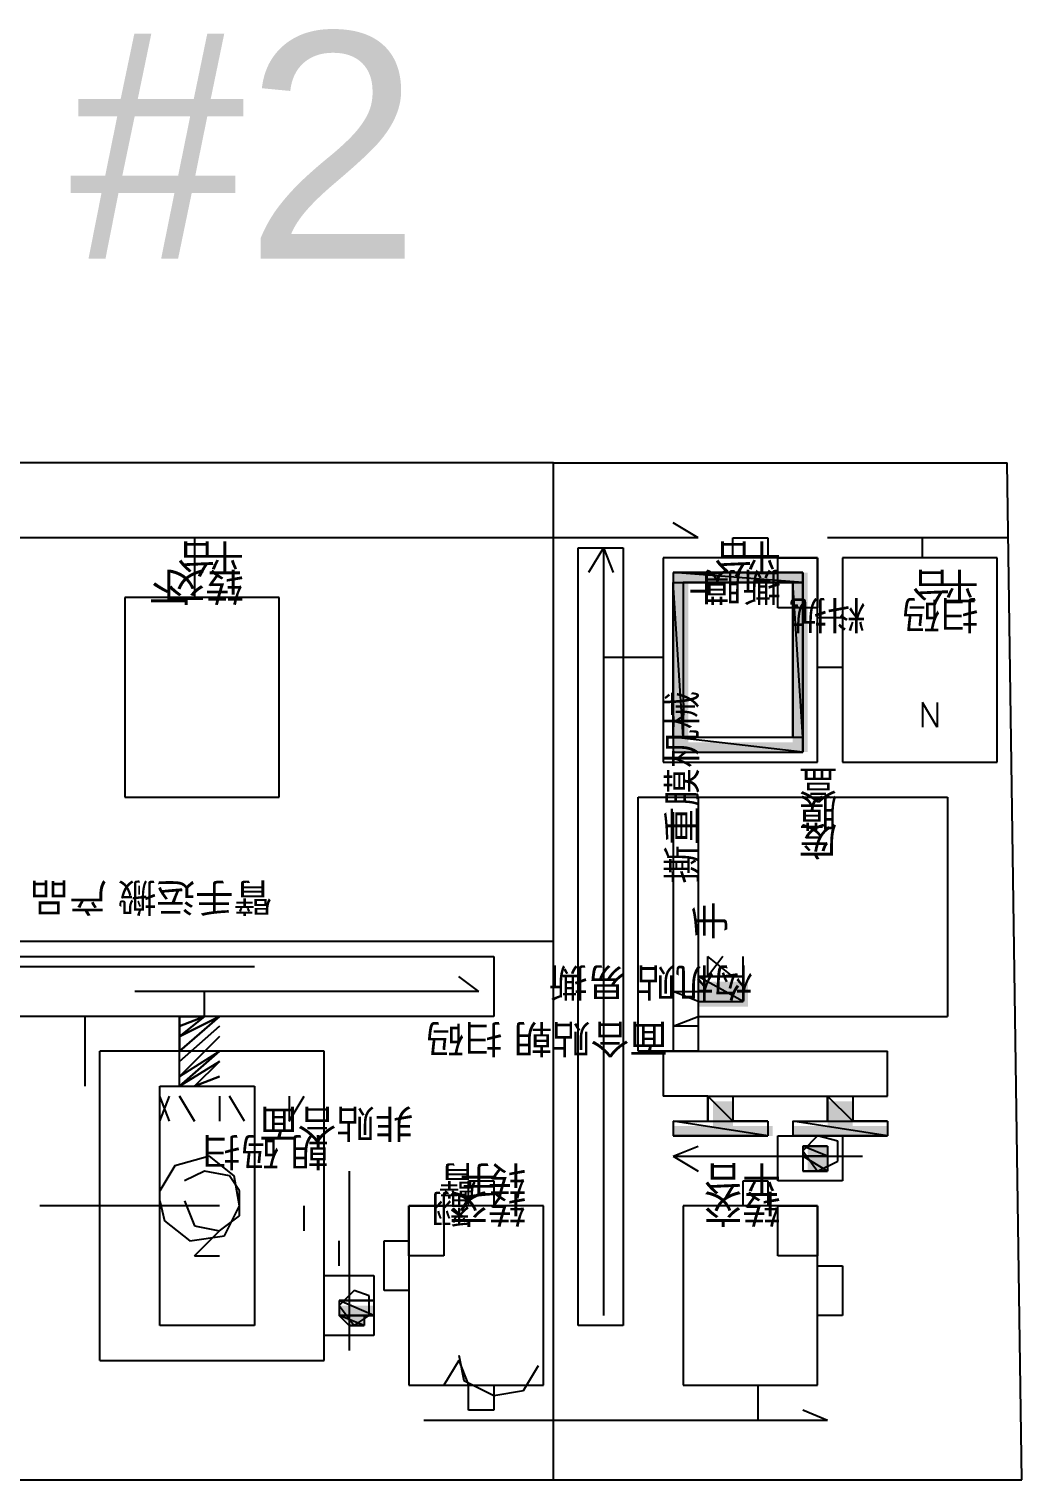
# Model space of a CAD drawing. Header units: millimetres. Extents: x 5 to 415, y 48 to 251.
# Drawn here: x 186.14 to 189.65, y 174.89 to 180.02 of the extents above; entities that cross this region are included whole.
import ezdxf

# ---------------------------------------------------------------- set-up
doc = ezdxf.new("R2010")
doc.units = ezdxf.units.MM
for name, color, linetype in [('H', 7, 'Continuous'), ('P', 7, 'Continuous'), ('T', 7, 'Continuous')]:
    doc.layers.add(name, color=color, linetype=linetype)

msp = doc.modelspace()

# ---------------------------------------------------------------- hatches: boundary and pattern name
at = {"layer": 'H', "linetype": 'Continuous'}
for points in [[(188.419, 178.065), (188.419, 178.1), (188.895, 178.1), (188.895, 178.065), (188.419, 178.065)], [(188.419, 177.5), (188.419, 178.065), (188.472, 178.065), (188.472, 177.5), (188.419, 177.5)], [(188.842, 177.5), (188.842, 178.065), (188.895, 178.065), (188.895, 177.5), (188.842, 177.5)], [(188.419, 177.465), (188.419, 177.5), (188.895, 177.5), (188.895, 177.465), (188.419, 177.465)], [(188.507, 176.565), (188.507, 176.653), (188.683, 176.653), (188.683, 176.565), (188.507, 176.565)], [(188.56, 176.142), (188.56, 176.23), (188.63, 176.23), (188.63, 176.142), (188.56, 176.142)], [(188.965, 176.142), (188.965, 176.23), (189.054, 176.23), (189.054, 176.142), (188.965, 176.142)], [(188.419, 176.107), (188.419, 176.142), (188.771, 176.142), (188.771, 176.107), (188.419, 176.107)], [(188.842, 176.107), (188.842, 176.142), (189.177, 176.142), (189.177, 176.107), (188.842, 176.107)], [(188.895, 176.018), (188.895, 176.071), (188.965, 176.071), (188.965, 176.018), (188.895, 176.018)], [(188.895, 175.983), (188.895, 176.018), (188.965, 176.018), (188.965, 175.983), (188.895, 175.983)], [(187.237, 175.472), (187.237, 175.507), (187.36, 175.507), (187.36, 175.472), (187.237, 175.472)], [(187.29, 175.436), (187.237, 175.472), (187.325, 175.472), (187.325, 175.436), (187.29, 175.436)]]:
    msp.add_hatch(color=256, dxfattribs=at).paths.add_polyline_path(points)

# ---------------------------------------------------------------- linework, layer by layer
at = {"layer": 'P'}
for points in [[(187.995, 178.488), (180.463, 178.488)], [(187.995, 178.488), (189.6, 178.488)], [(187.995, 174.89), (187.995, 178.488)], [(189.653, 174.89), (189.6, 178.488)], [(188.507, 178.223), (188.419, 178.276)], [(188.507, 178.223), (184.485, 178.223)], [(186.725, 178.223), (186.725, 178.012)], [(188.083, 175.436), (188.083, 178.188)], [(188.083, 178.188), (188.242, 178.188)], [(188.172, 178.188), (188.119, 178.1)], [(188.172, 178.188), (188.172, 175.472)], [(188.172, 178.188), (188.207, 178.1)], [(188.242, 178.188), (188.242, 175.436)], [(188.507, 178.223), (188.419, 178.223)], [(188.63, 178.153), (188.63, 178.223)], [(188.63, 178.223), (188.754, 178.223)], [(188.754, 178.223), (188.754, 178.153)], [(189.6, 178.223), (188.965, 178.223)], [(189.301, 178.153), (189.301, 178.223)], [(188.93, 178.153), (188.383, 178.153)], [(188.383, 178.153), (188.383, 177.43)], [(188.754, 178.153), (188.63, 178.153)], [(188.789, 177.976), (188.789, 178.153)], [(188.789, 178.153), (188.93, 178.153)], [(188.93, 177.43), (188.93, 178.153)], [(188.93, 178.153), (188.93, 177.976)], [(189.565, 178.153), (189.018, 178.153)], [(189.018, 178.153), (189.018, 177.43)], [(189.565, 177.43), (189.565, 178.153)], [(188.877, 178.065), (188.419, 178.1)], [(188.419, 178.1), (188.419, 178.065)], [(188.877, 178.065), (188.419, 178.1)], [(188.419, 178.1), (188.877, 178.1)], [(188.877, 178.1), (188.419, 178.1)], [(188.419, 178.1), (188.419, 177.465)], [(188.877, 178.1), (188.877, 178.065)], [(188.877, 177.465), (188.877, 178.1)], [(188.419, 177.518), (188.419, 178.065)], [(188.419, 178.065), (188.419, 177.518)], [(188.454, 177.518), (188.419, 178.065)], [(188.419, 178.065), (188.454, 178.065)], [(188.419, 178.065), (188.877, 178.065)], [(188.842, 178.065), (188.454, 178.065)], [(188.454, 178.065), (188.454, 177.518)], [(188.842, 178.065), (188.454, 178.065)], [(188.454, 178.065), (188.454, 177.518)], [(188.454, 178.065), (188.454, 177.518)], [(188.842, 178.065), (188.454, 178.065)], [(188.454, 178.065), (188.454, 177.518)], [(188.842, 177.518), (188.842, 178.065)], [(188.842, 177.518), (188.842, 178.065)], [(188.842, 177.518), (188.842, 178.065)], [(188.842, 178.065), (188.842, 177.518)], [(188.877, 177.518), (188.842, 178.065)], [(188.842, 178.065), (188.877, 178.065)], [(188.842, 177.518), (188.842, 178.065)], [(188.877, 178.065), (188.877, 177.518)], [(187.025, 178.012), (186.478, 178.012)], [(186.478, 178.012), (186.478, 177.306)], [(187.025, 177.306), (187.025, 178.012)], [(188.93, 177.976), (188.789, 177.976)], [(188.93, 177.941), (189.018, 177.941)], [(188.93, 177.765), (188.93, 177.941)], [(189.018, 177.941), (189.018, 177.765)], [(188.383, 177.8), (188.172, 177.8)], [(189.018, 177.765), (188.93, 177.765)], [(189.353, 177.553), (189.301, 177.641)], [(189.301, 177.641), (189.301, 177.553)], [(189.353, 177.641), (189.353, 177.553)], [(188.877, 177.465), (188.419, 177.518)], [(188.419, 177.518), (188.419, 177.465)], [(188.877, 177.465), (188.419, 177.518)], [(188.419, 177.518), (188.877, 177.518)], [(188.454, 177.518), (188.842, 177.518)], [(188.454, 177.518), (188.842, 177.518)], [(188.454, 177.518), (188.842, 177.518)], [(188.877, 177.518), (188.877, 177.465)], [(188.419, 177.465), (188.877, 177.465)], [(188.419, 177.465), (188.877, 177.465)], [(188.383, 177.43), (188.93, 177.43)], [(189.018, 177.43), (189.565, 177.43)], [(186.478, 177.306), (187.025, 177.306)], [(188.295, 176.407), (188.295, 177.306)], [(188.295, 177.306), (188.507, 177.306)], [(188.507, 177.306), (188.507, 176.53)], [(188.507, 177.306), (188.507, 176.407)], [(188.507, 177.306), (189.389, 177.306)], [(189.389, 177.306), (189.389, 176.53)], [(188.419, 177.253), (188.419, 176.407)], [(187.995, 176.795), (182.739, 176.795)], [(184.309, 176.742), (187.784, 176.742)], [(187.784, 176.742), (187.784, 176.53)], [(188.542, 176.671), (188.542, 176.742)], [(188.63, 176.671), (188.542, 176.742)], [(188.63, 176.671), (188.542, 176.742)], [(188.63, 176.671), (188.542, 176.742)], [(188.595, 176.742), (188.542, 176.671)], [(188.666, 176.671), (188.666, 176.742)], [(186.937, 176.706), (184.556, 176.706)], [(187.731, 176.618), (187.66, 176.671)], [(188.666, 176.583), (188.507, 176.671)], [(188.507, 176.671), (188.507, 176.583)], [(188.666, 176.583), (188.507, 176.671)], [(188.507, 176.671), (188.666, 176.671)], [(188.507, 176.671), (188.507, 176.583)], [(188.666, 176.671), (188.507, 176.671)], [(188.542, 176.671), (188.666, 176.671)], [(188.666, 176.671), (188.666, 176.583)], [(188.666, 176.583), (188.666, 176.671)], [(187.731, 176.618), (186.514, 176.618)], [(186.761, 176.53), (186.761, 176.618)], [(187.731, 176.618), (187.66, 176.618)], [(188.419, 176.618), (188.507, 176.618)], [(188.507, 176.583), (188.419, 176.618)], [(188.419, 176.618), (188.507, 176.618)], [(188.507, 176.583), (188.666, 176.583)], [(188.507, 176.583), (188.666, 176.583)], [(187.784, 176.53), (184.309, 176.53)], [(186.337, 176.53), (186.337, 176.283)], [(186.672, 176.283), (186.672, 176.53)], [(186.672, 176.53), (186.672, 176.407)], [(186.672, 176.53), (186.761, 176.53)], [(186.761, 176.53), (186.672, 176.495)], [(186.672, 176.495), (186.761, 176.53)], [(186.761, 176.53), (186.672, 176.495)], [(186.672, 176.495), (186.761, 176.53)], [(186.761, 176.53), (186.672, 176.459)], [(186.672, 176.459), (186.761, 176.53)], [(186.761, 176.53), (186.672, 176.459)], [(186.672, 176.459), (186.761, 176.53)], [(186.761, 176.53), (186.672, 176.459)], [(186.672, 176.459), (186.761, 176.53)], [(186.761, 176.53), (186.672, 176.459)], [(186.672, 176.459), (186.761, 176.53)], [(186.761, 176.53), (186.672, 176.459)], [(186.672, 176.459), (186.761, 176.53)], [(186.761, 176.53), (186.672, 176.459)], [(186.672, 176.459), (186.761, 176.53)], [(186.761, 176.53), (186.672, 176.459)], [(186.672, 176.459), (186.761, 176.53)], [(186.761, 176.53), (186.672, 176.459)], [(186.672, 176.459), (186.761, 176.53)], [(186.761, 176.53), (186.672, 176.459)], [(186.672, 176.459), (186.761, 176.53)], [(186.761, 176.53), (186.672, 176.459)], [(186.672, 176.459), (186.761, 176.53)], [(186.761, 176.53), (186.672, 176.459)], [(186.672, 176.459), (186.761, 176.53)], [(186.761, 176.53), (186.672, 176.459)], [(186.672, 176.459), (186.761, 176.53)], [(186.761, 176.53), (186.672, 176.459)], [(186.672, 176.459), (186.761, 176.53)], [(186.761, 176.53), (186.672, 176.459)], [(186.672, 176.459), (186.761, 176.53)], [(186.761, 176.53), (186.672, 176.459)], [(186.672, 176.459), (186.761, 176.53)], [(186.761, 176.53), (186.672, 176.459)], [(186.672, 176.459), (186.761, 176.53)], [(186.761, 176.53), (186.672, 176.459)], [(186.672, 176.459), (186.761, 176.53)], [(186.672, 176.459), (186.813, 176.53)], [(186.813, 176.53), (186.672, 176.459)], [(186.672, 176.459), (186.813, 176.53)], [(186.813, 176.53), (186.672, 176.459)], [(186.672, 176.407), (186.813, 176.53)], [(186.813, 176.53), (186.672, 176.407)], [(186.672, 176.407), (186.813, 176.53)], [(186.813, 176.53), (186.672, 176.407)], [(186.672, 176.407), (186.813, 176.53)], [(186.813, 176.53), (186.672, 176.407)], [(186.672, 176.407), (186.813, 176.53)], [(186.813, 176.53), (186.672, 176.407)], [(186.672, 176.407), (186.813, 176.53)], [(186.813, 176.53), (186.672, 176.407)], [(186.672, 176.407), (186.813, 176.53)], [(186.813, 176.53), (186.672, 176.407)], [(186.672, 176.407), (186.813, 176.53)], [(186.813, 176.53), (186.672, 176.407)], [(186.672, 176.407), (186.813, 176.53)], [(186.813, 176.53), (186.672, 176.407)], [(186.672, 176.407), (186.813, 176.53)], [(186.813, 176.53), (186.672, 176.407)], [(186.672, 176.407), (186.813, 176.53)], [(186.813, 176.53), (186.672, 176.407)], [(186.672, 176.407), (186.813, 176.53)], [(186.813, 176.53), (186.672, 176.407)], [(186.672, 176.407), (186.813, 176.53)], [(186.813, 176.53), (186.672, 176.407)], [(186.672, 176.407), (186.813, 176.53)], [(186.813, 176.53), (186.672, 176.407)], [(186.672, 176.407), (186.813, 176.53)], [(186.813, 176.53), (186.672, 176.407)], [(186.672, 176.407), (186.813, 176.53)], [(186.813, 176.53), (186.672, 176.407)], [(186.672, 176.407), (186.813, 176.53)], [(186.813, 176.53), (186.672, 176.407)], [(186.672, 176.407), (186.813, 176.53)], [(186.813, 176.53), (186.672, 176.407)], [(186.672, 176.407), (186.813, 176.53)], [(186.813, 176.53), (186.672, 176.407)], [(186.672, 176.407), (186.813, 176.53)], [(186.813, 176.53), (186.672, 176.407)], [(186.672, 176.371), (186.813, 176.495)], [(186.813, 176.495), (186.672, 176.371)], [(186.672, 176.371), (186.813, 176.495)], [(186.813, 176.495), (186.672, 176.371)], [(186.672, 176.371), (186.813, 176.495)], [(186.813, 176.495), (186.672, 176.371)], [(186.672, 176.371), (186.813, 176.495)], [(186.813, 176.495), (186.672, 176.371)], [(186.672, 176.371), (186.813, 176.495)], [(186.813, 176.495), (186.672, 176.371)], [(186.672, 176.371), (186.813, 176.495)], [(186.813, 176.495), (186.672, 176.371)], [(186.672, 176.371), (186.813, 176.495)], [(186.813, 176.495), (186.672, 176.371)], [(186.672, 176.371), (186.813, 176.495)], [(186.813, 176.495), (186.672, 176.371)], [(186.672, 176.371), (186.813, 176.495)], [(186.813, 176.495), (186.672, 176.371)], [(186.672, 176.371), (186.813, 176.495)], [(186.813, 176.495), (186.672, 176.371)], [(186.672, 176.371), (186.813, 176.495)], [(186.813, 176.495), (186.672, 176.371)], [(186.672, 176.371), (186.813, 176.495)], [(186.813, 176.495), (186.672, 176.371)], [(186.672, 176.371), (186.813, 176.495)], [(186.813, 176.495), (186.672, 176.371)], [(186.672, 176.371), (186.813, 176.495)], [(186.813, 176.495), (186.672, 176.371)], [(186.672, 176.371), (186.813, 176.495)], [(186.813, 176.495), (186.672, 176.371)], [(186.672, 176.371), (186.813, 176.495)], [(186.813, 176.495), (186.672, 176.371)], [(186.672, 176.371), (186.813, 176.495)], [(186.813, 176.495), (186.672, 176.371)], [(186.672, 176.371), (186.813, 176.495)], [(186.813, 176.495), (186.672, 176.371)], [(186.672, 176.371), (186.813, 176.495)], [(186.813, 176.495), (186.672, 176.371)], [(188.419, 176.495), (188.507, 176.53)], [(188.507, 176.495), (188.419, 176.495)], [(188.507, 176.53), (189.389, 176.53)], [(186.672, 176.318), (186.813, 176.459)], [(186.813, 176.459), (186.672, 176.318)], [(186.672, 176.318), (186.813, 176.459)], [(186.813, 176.459), (186.672, 176.318)], [(186.672, 176.318), (186.813, 176.459)], [(186.813, 176.459), (186.672, 176.318)], [(186.672, 176.318), (186.813, 176.459)], [(186.813, 176.459), (186.672, 176.318)], [(186.672, 176.318), (186.813, 176.459)], [(186.813, 176.459), (186.672, 176.318)], [(186.672, 176.318), (186.813, 176.459)], [(186.813, 176.459), (186.672, 176.318)], [(186.672, 176.318), (186.813, 176.459)], [(186.813, 176.459), (186.672, 176.318)], [(186.672, 176.318), (186.813, 176.459)], [(186.813, 176.459), (186.672, 176.318)], [(186.672, 176.318), (186.813, 176.459)], [(186.813, 176.459), (186.672, 176.318)], [(186.672, 176.318), (186.813, 176.459)], [(186.813, 176.459), (186.672, 176.318)], [(186.672, 176.318), (186.813, 176.459)], [(186.813, 176.459), (186.672, 176.318)], [(186.672, 176.318), (186.813, 176.459)], [(186.813, 176.459), (186.672, 176.318)], [(186.672, 176.318), (186.813, 176.459)], [(186.813, 176.459), (186.672, 176.318)], [(186.672, 176.318), (186.813, 176.459)], [(186.813, 176.459), (186.672, 176.318)], [(186.672, 176.318), (186.813, 176.459)], [(186.813, 176.459), (186.672, 176.318)], [(186.672, 176.318), (186.813, 176.459)], [(186.813, 176.459), (186.672, 176.318)], [(186.672, 176.318), (186.813, 176.459)], [(186.813, 176.459), (186.672, 176.318)], [(186.672, 176.318), (186.813, 176.459)], [(186.813, 176.459), (186.672, 176.318)], [(186.672, 176.318), (186.813, 176.459)], [(186.813, 176.459), (186.672, 176.318)], [(187.184, 176.407), (186.39, 176.407)], [(186.39, 175.313), (186.39, 176.407)], [(186.672, 176.318), (186.813, 176.407)], [(186.813, 176.407), (186.672, 176.283)], [(186.672, 176.283), (186.813, 176.407)], [(186.813, 176.407), (186.672, 176.283)], [(186.672, 176.283), (186.813, 176.407)], [(186.813, 176.407), (186.672, 176.283)], [(186.672, 176.283), (186.813, 176.407)], [(186.813, 176.407), (186.672, 176.283)], [(186.672, 176.283), (186.813, 176.407)], [(186.813, 176.407), (186.672, 176.283)], [(186.672, 176.283), (186.813, 176.407)], [(186.813, 176.407), (186.672, 176.283)], [(186.672, 176.283), (186.813, 176.407)], [(186.813, 176.407), (186.672, 176.283)], [(186.672, 176.283), (186.813, 176.407)], [(186.813, 176.407), (186.672, 176.283)], [(186.672, 176.283), (186.813, 176.407)], [(186.813, 176.407), (186.672, 176.283)], [(186.672, 176.283), (186.813, 176.407)], [(186.813, 176.407), (186.672, 176.283)], [(186.672, 176.283), (186.813, 176.407)], [(186.813, 176.407), (186.672, 176.283)], [(186.672, 176.283), (186.813, 176.407)], [(186.813, 176.407), (186.672, 176.283)], [(186.672, 176.283), (186.813, 176.407)], [(186.813, 176.407), (186.672, 176.283)], [(186.672, 176.283), (186.813, 176.407)], [(186.813, 176.407), (186.672, 176.283)], [(186.672, 176.283), (186.813, 176.407)], [(186.813, 176.407), (186.672, 176.283)], [(186.672, 176.283), (186.813, 176.407)], [(186.813, 176.407), (186.672, 176.283)], [(186.672, 176.283), (186.813, 176.407)], [(186.813, 176.407), (186.672, 176.283)], [(186.672, 176.283), (186.813, 176.407)], [(186.813, 176.407), (186.672, 176.283)], [(186.672, 176.283), (186.813, 176.407)], [(186.813, 176.407), (186.672, 176.283)], [(187.184, 175.313), (187.184, 176.407)], [(188.507, 176.407), (188.295, 176.407)], [(188.383, 176.407), (189.177, 176.407)], [(188.383, 176.407), (188.383, 176.248)], [(189.177, 176.248), (189.177, 176.407)], [(186.672, 176.283), (186.813, 176.371)], [(186.813, 176.371), (186.672, 176.283)], [(186.672, 176.283), (186.813, 176.371)], [(186.813, 176.371), (186.672, 176.283)], [(186.672, 176.283), (186.813, 176.371)], [(186.813, 176.371), (186.672, 176.283)], [(186.672, 176.283), (186.813, 176.371)], [(186.813, 176.371), (186.725, 176.283)], [(186.725, 176.283), (186.813, 176.371)], [(186.813, 176.371), (186.725, 176.283)], [(186.725, 176.283), (186.813, 176.371)], [(186.813, 176.371), (186.725, 176.283)], [(186.725, 176.283), (186.813, 176.371)], [(186.813, 176.371), (186.725, 176.283)], [(186.725, 176.283), (186.813, 176.371)], [(186.813, 176.371), (186.725, 176.283)], [(186.725, 176.283), (186.813, 176.371)], [(186.813, 176.371), (186.725, 176.283)], [(186.725, 176.283), (186.813, 176.371)], [(186.813, 176.371), (186.725, 176.283)], [(186.725, 176.283), (186.813, 176.371)], [(186.813, 176.371), (186.725, 176.283)], [(186.725, 176.283), (186.813, 176.371)], [(186.813, 176.371), (186.725, 176.283)], [(186.725, 176.283), (186.813, 176.371)], [(186.813, 176.371), (186.725, 176.283)], [(186.725, 176.283), (186.813, 176.371)], [(186.813, 176.371), (186.725, 176.283)], [(186.725, 176.283), (186.813, 176.371)], [(186.813, 176.371), (186.725, 176.283)], [(186.725, 176.283), (186.813, 176.371)], [(186.813, 176.371), (186.725, 176.283)], [(186.725, 176.283), (186.813, 176.371)], [(186.813, 176.371), (186.725, 176.283)], [(186.725, 176.283), (186.813, 176.371)], [(186.813, 176.371), (186.725, 176.283)], [(186.725, 176.283), (186.813, 176.371)], [(186.813, 176.371), (186.725, 176.283)], [(186.602, 175.436), (186.602, 176.283)], [(186.602, 176.283), (186.937, 176.283)], [(186.725, 176.283), (186.813, 176.318)], [(186.813, 176.318), (186.725, 176.283)], [(186.725, 176.283), (186.813, 176.318)], [(186.813, 176.318), (186.725, 176.283)], [(186.725, 176.283), (186.813, 176.318)], [(186.813, 176.318), (186.725, 176.283)], [(186.725, 176.283), (186.813, 176.318)], [(186.937, 176.283), (186.937, 175.436)], [(186.637, 176.16), (186.602, 176.248)], [(186.602, 176.16), (186.637, 176.248)], [(186.672, 176.248), (186.725, 176.16)], [(186.725, 176.16), (186.672, 176.248)], [(186.813, 176.248), (186.813, 176.16)], [(186.902, 176.16), (186.849, 176.248)], [(187.06, 176.16), (187.113, 176.248)], [(187.06, 176.248), (187.06, 176.16)], [(187.184, 176.16), (187.184, 176.248)], [(188.542, 176.248), (188.383, 176.248)], [(188.542, 176.16), (188.542, 176.248)], [(188.542, 176.248), (188.63, 176.248)], [(188.63, 176.16), (188.542, 176.248)], [(188.542, 176.248), (188.542, 176.16)], [(188.63, 176.16), (188.542, 176.248)], [(188.542, 176.248), (188.63, 176.248)], [(188.63, 176.248), (188.63, 176.16)], [(188.63, 176.248), (188.965, 176.248)], [(188.63, 176.248), (188.63, 176.16)], [(188.965, 176.16), (188.965, 176.248)], [(188.965, 176.248), (189.054, 176.248)], [(189.054, 176.16), (188.965, 176.248)], [(188.965, 176.248), (188.965, 176.16)], [(189.054, 176.16), (188.965, 176.248)], [(188.965, 176.248), (189.054, 176.248)], [(189.054, 176.248), (189.054, 176.16)], [(189.054, 176.248), (189.177, 176.248)], [(189.054, 176.248), (189.054, 176.16)], [(188.419, 176.16), (188.754, 176.16)], [(188.754, 176.107), (188.419, 176.16)], [(188.419, 176.16), (188.419, 176.107)], [(188.754, 176.107), (188.419, 176.16)], [(188.419, 176.16), (188.754, 176.16)], [(188.419, 176.16), (188.542, 176.16)], [(188.542, 176.16), (188.63, 176.16)], [(188.754, 176.16), (188.63, 176.16)], [(188.754, 176.16), (188.754, 176.107)], [(188.842, 176.16), (189.177, 176.16)], [(189.177, 176.107), (188.842, 176.16)], [(188.842, 176.16), (188.842, 176.107)], [(189.177, 176.107), (188.842, 176.16)], [(188.842, 176.16), (189.177, 176.16)], [(188.842, 176.16), (188.965, 176.16)], [(188.965, 176.16), (189.054, 176.16)], [(189.177, 176.16), (189.054, 176.16)], [(189.177, 176.16), (189.177, 176.107)], [(188.419, 176.107), (188.754, 176.107)], [(188.754, 176.107), (188.419, 176.107)], [(188.789, 176.107), (189.018, 176.107)], [(188.789, 175.948), (188.789, 176.107)], [(189.177, 176.107), (188.842, 176.107)], [(188.842, 176.107), (189.177, 176.107)], [(188.842, 176.107), (189.177, 176.107)], [(188.93, 176.107), (188.877, 176.054)], [(189.001, 176.089), (188.93, 176.107)], [(189.001, 176.018), (189.001, 176.089)], [(189.018, 176.107), (189.018, 175.948)], [(186.778, 176.036), (186.655, 176.001)], [(186.866, 175.966), (186.778, 176.036)], [(188.419, 176.036), (188.507, 176.071)], [(188.419, 176.036), (189.089, 176.036)], [(188.419, 176.036), (188.507, 175.983)], [(188.965, 176.036), (188.877, 176.071)], [(188.877, 176.071), (188.877, 176.036)], [(188.965, 176.036), (188.877, 176.071)], [(188.877, 176.071), (188.965, 176.071)], [(188.877, 176.071), (188.965, 176.071)], [(188.965, 176.071), (188.877, 176.071)], [(188.877, 176.071), (188.877, 176.071)], [(188.965, 176.071), (188.877, 176.071)], [(188.877, 176.071), (188.877, 176.071)], [(188.877, 176.071), (188.965, 176.071)], [(188.877, 176.071), (188.965, 176.071)], [(188.965, 176.071), (188.877, 176.071)], [(188.877, 176.071), (188.965, 176.071)], [(188.965, 176.071), (188.877, 176.071)], [(188.877, 176.071), (188.877, 176.071)], [(188.965, 176.071), (188.877, 176.071)], [(188.877, 176.071), (188.877, 176.071)], [(188.877, 176.071), (188.965, 176.071)], [(188.877, 176.071), (188.965, 176.071)], [(188.965, 176.071), (188.877, 176.071)], [(188.877, 176.071), (188.965, 176.071)], [(188.965, 176.071), (188.877, 176.071)], [(188.877, 176.071), (188.877, 176.071)], [(188.965, 176.071), (188.877, 176.071)], [(188.877, 176.071), (188.877, 176.071)], [(188.877, 176.071), (188.965, 176.071)], [(188.877, 176.071), (188.965, 176.071)], [(188.965, 176.071), (188.877, 176.071)], [(188.877, 176.071), (188.965, 176.071)], [(188.965, 176.071), (188.877, 176.071)], [(188.877, 176.071), (188.877, 176.071)], [(188.93, 176.071), (188.877, 176.071)], [(188.877, 176.071), (188.93, 176.071)], [(188.877, 176.054), (188.93, 175.983)], [(188.965, 175.983), (188.877, 176.036)], [(188.877, 176.036), (188.877, 175.983)], [(188.965, 175.983), (188.877, 176.036)], [(188.877, 176.036), (188.965, 176.036)], [(188.877, 176.036), (188.965, 176.036)], [(188.965, 176.036), (188.877, 176.036)], [(188.877, 176.036), (188.877, 176.036)], [(188.965, 176.036), (188.877, 176.036)], [(188.877, 176.036), (188.877, 176.036)], [(188.877, 176.036), (188.965, 176.036)], [(188.877, 176.036), (188.965, 176.036)], [(188.965, 176.036), (188.877, 176.036)], [(188.877, 176.036), (188.965, 176.036)], [(188.965, 176.036), (188.877, 176.036)], [(188.877, 176.036), (188.877, 176.036)], [(188.965, 176.036), (188.877, 176.036)], [(188.877, 176.036), (188.877, 176.036)], [(188.877, 176.036), (188.965, 176.036)], [(188.877, 176.036), (188.965, 176.036)], [(188.965, 176.036), (188.877, 176.036)], [(188.877, 176.036), (188.965, 176.036)], [(188.965, 176.036), (188.877, 176.036)], [(188.877, 176.036), (188.877, 176.036)], [(188.965, 176.036), (188.877, 176.036)], [(188.877, 176.036), (188.877, 176.036)], [(188.877, 176.036), (188.965, 176.036)], [(188.877, 176.036), (188.965, 176.036)], [(188.965, 176.036), (188.877, 176.036)], [(188.877, 176.036), (188.965, 176.036)], [(188.965, 176.036), (188.877, 176.036)], [(188.877, 176.036), (188.877, 176.036)], [(188.965, 176.036), (188.877, 176.036)], [(188.877, 176.036), (188.877, 176.036)], [(188.877, 176.036), (188.965, 176.036)], [(188.877, 176.036), (188.965, 176.036)], [(188.965, 176.036), (188.877, 176.036)], [(188.877, 176.036), (188.965, 176.036)], [(188.965, 176.036), (188.877, 176.036)], [(188.877, 176.036), (188.877, 176.036)], [(188.965, 176.036), (188.877, 176.036)], [(188.877, 176.036), (188.877, 176.036)], [(188.877, 176.036), (188.965, 176.036)], [(188.877, 176.036), (188.965, 176.036)], [(188.965, 176.036), (188.877, 176.036)], [(188.877, 176.036), (188.965, 176.036)], [(188.965, 176.036), (188.877, 176.036)], [(188.877, 176.036), (188.877, 176.036)], [(188.965, 176.036), (188.877, 176.036)], [(188.877, 176.036), (188.877, 176.036)], [(188.877, 176.036), (188.965, 176.036)], [(188.877, 176.036), (188.965, 176.036)], [(188.965, 176.036), (188.877, 176.036)], [(188.877, 176.036), (188.965, 176.036)], [(188.93, 176.071), (188.93, 176.071)], [(188.93, 176.071), (188.93, 176.071)], [(188.965, 176.071), (188.93, 176.071)], [(188.93, 176.071), (188.965, 176.071)], [(188.93, 176.071), (188.965, 176.071)], [(188.965, 176.071), (188.93, 176.071)], [(188.93, 176.071), (188.93, 176.071)], [(188.93, 176.071), (188.93, 176.071)], [(188.93, 176.071), (188.93, 176.071)], [(188.93, 176.071), (188.93, 176.071)], [(188.93, 176.071), (188.93, 176.071)], [(188.93, 176.071), (188.93, 176.071)], [(188.93, 176.071), (188.93, 176.071)], [(188.93, 176.071), (188.93, 176.071)], [(188.93, 176.071), (188.93, 176.071)], [(188.93, 176.071), (188.93, 176.071)], [(188.965, 176.071), (188.965, 176.036)], [(188.965, 176.036), (188.965, 175.983)], [(186.655, 176.001), (186.602, 175.913)], [(186.761, 175.983), (186.69, 175.948)], [(186.849, 175.966), (186.761, 175.983)], [(187.272, 175.983), (187.272, 175.348)], [(188.877, 175.983), (188.877, 175.983)], [(188.877, 175.983), (188.877, 175.983)], [(188.877, 175.983), (188.965, 175.983)], [(188.965, 175.983), (188.877, 175.983)], [(188.877, 175.983), (188.877, 175.983)], [(188.965, 175.983), (188.877, 175.983)], [(188.877, 175.983), (188.877, 175.983)], [(188.877, 175.983), (188.965, 175.983)], [(188.877, 175.983), (188.965, 175.983)], [(188.965, 175.983), (188.877, 175.983)], [(188.877, 175.983), (188.965, 175.983)], [(188.965, 175.983), (188.877, 175.983)], [(188.877, 175.983), (188.877, 175.983)], [(188.965, 175.983), (188.877, 175.983)], [(188.877, 175.983), (188.877, 175.983)], [(188.877, 175.983), (188.965, 175.983)], [(188.877, 175.983), (188.965, 175.983)], [(188.965, 175.983), (188.877, 175.983)], [(188.877, 175.983), (188.965, 175.983)], [(188.965, 175.983), (188.877, 175.983)], [(188.877, 175.983), (188.877, 175.983)], [(188.965, 175.983), (188.877, 175.983)], [(188.877, 175.983), (188.877, 175.983)], [(188.877, 175.983), (188.965, 175.983)], [(188.877, 175.983), (188.965, 175.983)], [(188.965, 175.983), (188.877, 175.983)], [(188.877, 175.983), (188.965, 175.983)], [(188.965, 175.983), (188.877, 175.983)], [(188.877, 175.983), (188.877, 175.983)], [(188.965, 175.983), (188.877, 175.983)], [(188.877, 175.983), (188.877, 175.983)], [(188.877, 175.983), (188.965, 175.983)], [(188.877, 175.983), (188.965, 175.983)], [(188.965, 175.983), (188.877, 175.983)], [(188.877, 175.983), (188.965, 175.983)], [(188.965, 175.983), (188.877, 175.983)], [(188.877, 175.983), (188.877, 175.983)], [(188.965, 175.983), (188.877, 175.983)], [(188.877, 175.983), (188.877, 175.983)], [(188.877, 175.983), (188.965, 175.983)], [(188.877, 175.983), (188.965, 175.983)], [(188.93, 175.983), (189.001, 176.018)], [(188.93, 175.983), (188.93, 175.983)], [(188.93, 175.983), (188.93, 175.983)], [(188.93, 175.983), (188.93, 175.983)], [(188.93, 175.983), (188.93, 175.983)], [(188.93, 175.983), (188.93, 175.983)], [(188.93, 175.983), (188.93, 175.983)], [(188.93, 175.983), (188.93, 175.983)], [(188.93, 175.983), (188.93, 175.983)], [(188.93, 175.983), (188.93, 175.983)], [(188.93, 175.983), (188.93, 175.983)], [(188.93, 175.983), (188.965, 175.983)], [(188.965, 175.983), (188.93, 175.983)], [(186.884, 175.913), (186.849, 175.966)], [(186.884, 175.86), (186.866, 175.966)], [(187.695, 175.86), (187.695, 175.948)], [(187.695, 175.948), (187.784, 175.948)], [(187.784, 175.948), (187.784, 175.86)], [(188.666, 175.86), (188.666, 175.948)], [(188.666, 175.948), (188.754, 175.948)], [(188.754, 175.948), (188.754, 175.86)], [(189.018, 175.948), (188.789, 175.948)], [(186.602, 175.877), (186.619, 175.807)], [(186.69, 175.877), (186.725, 175.789)], [(186.884, 175.824), (186.884, 175.913)], [(186.813, 175.86), (186.178, 175.86)], [(186.813, 175.772), (186.884, 175.824)], [(186.831, 175.754), (186.884, 175.86)], [(187.113, 175.772), (187.113, 175.86)], [(187.96, 175.86), (187.484, 175.86)], [(187.484, 175.86), (187.484, 175.225)], [(187.484, 175.683), (187.484, 175.86)], [(187.484, 175.86), (187.607, 175.86)], [(187.607, 175.86), (187.607, 175.683)], [(187.784, 175.86), (187.695, 175.86)], [(187.96, 175.225), (187.96, 175.86)], [(188.93, 175.86), (188.454, 175.86)], [(188.454, 175.86), (188.454, 175.225)], [(188.754, 175.86), (188.666, 175.86)], [(188.789, 175.683), (188.789, 175.86)], [(188.789, 175.86), (188.93, 175.86)], [(188.93, 175.225), (188.93, 175.86)], [(188.93, 175.86), (188.93, 175.683)], [(186.619, 175.807), (186.708, 175.736)], [(186.725, 175.789), (186.813, 175.772)], [(186.725, 175.683), (186.813, 175.772)], [(186.708, 175.736), (186.831, 175.754)], [(187.237, 175.648), (187.237, 175.736)], [(187.396, 175.736), (187.484, 175.736)], [(187.396, 175.56), (187.396, 175.736)], [(187.484, 175.736), (187.484, 175.56)], [(186.725, 175.683), (186.813, 175.683)], [(187.607, 175.683), (187.484, 175.683)], [(188.93, 175.683), (188.789, 175.683)], [(187.184, 175.401), (187.184, 175.613)], [(187.184, 175.613), (187.36, 175.613)], [(187.36, 175.613), (187.36, 175.401)], [(188.93, 175.648), (189.018, 175.648)], [(188.93, 175.472), (188.93, 175.648)], [(189.018, 175.648), (189.018, 175.472)], [(187.29, 175.56), (187.237, 175.507)], [(187.343, 175.542), (187.29, 175.56)], [(187.484, 175.56), (187.396, 175.56)], [(187.36, 175.472), (187.237, 175.525)], [(187.237, 175.525), (187.237, 175.472)], [(187.36, 175.472), (187.237, 175.525)], [(187.237, 175.525), (187.36, 175.525)], [(187.237, 175.525), (187.36, 175.525)], [(187.36, 175.525), (187.237, 175.525)], [(187.237, 175.525), (187.237, 175.525)], [(187.36, 175.525), (187.237, 175.525)], [(187.237, 175.525), (187.237, 175.525)], [(187.237, 175.525), (187.36, 175.525)], [(187.237, 175.525), (187.36, 175.525)], [(187.36, 175.525), (187.237, 175.525)], [(187.237, 175.525), (187.237, 175.525)], [(187.36, 175.525), (187.237, 175.525)], [(187.237, 175.525), (187.325, 175.525)], [(187.237, 175.525), (187.325, 175.525)], [(187.325, 175.525), (187.237, 175.525)], [(187.237, 175.525), (187.237, 175.525)], [(187.325, 175.525), (187.237, 175.525)], [(187.237, 175.525), (187.237, 175.525)], [(187.237, 175.525), (187.325, 175.525)], [(187.237, 175.525), (187.325, 175.525)], [(187.325, 175.525), (187.237, 175.525)], [(187.237, 175.525), (187.325, 175.525)], [(187.325, 175.525), (187.237, 175.525)], [(187.237, 175.525), (187.237, 175.525)], [(187.272, 175.525), (187.237, 175.525)], [(187.237, 175.525), (187.272, 175.525)], [(187.237, 175.507), (187.29, 175.436)], [(187.272, 175.525), (187.325, 175.525)], [(187.325, 175.525), (187.272, 175.525)], [(187.272, 175.525), (187.272, 175.525)], [(187.272, 175.525), (187.272, 175.525)], [(187.325, 175.525), (187.272, 175.525)], [(187.272, 175.525), (187.325, 175.525)], [(187.272, 175.525), (187.325, 175.525)], [(187.325, 175.525), (187.272, 175.525)], [(187.272, 175.525), (187.272, 175.525)], [(187.272, 175.525), (187.272, 175.525)], [(187.325, 175.525), (187.272, 175.525)], [(187.272, 175.525), (187.325, 175.525)], [(187.272, 175.525), (187.325, 175.525)], [(187.325, 175.525), (187.272, 175.525)], [(187.272, 175.525), (187.272, 175.525)], [(187.272, 175.525), (187.272, 175.525)], [(187.325, 175.525), (187.272, 175.525)], [(187.272, 175.525), (187.325, 175.525)], [(187.272, 175.525), (187.325, 175.525)], [(187.325, 175.525), (187.272, 175.525)], [(187.272, 175.525), (187.272, 175.525)], [(187.272, 175.525), (187.272, 175.525)], [(187.325, 175.525), (187.272, 175.525)], [(187.272, 175.525), (187.325, 175.525)], [(187.272, 175.525), (187.325, 175.525)], [(187.325, 175.525), (187.272, 175.525)], [(187.272, 175.525), (187.272, 175.525)], [(187.272, 175.525), (187.272, 175.525)], [(187.325, 175.525), (187.272, 175.525)], [(187.272, 175.525), (187.325, 175.525)], [(187.272, 175.525), (187.325, 175.525)], [(187.325, 175.525), (187.272, 175.525)], [(187.325, 175.525), (187.36, 175.525)], [(187.343, 175.472), (187.343, 175.542)], [(187.36, 175.525), (187.36, 175.472)], [(187.272, 175.436), (187.237, 175.472)], [(187.237, 175.472), (187.272, 175.436)], [(187.325, 175.436), (187.237, 175.472)], [(187.237, 175.472), (187.325, 175.472)], [(187.237, 175.472), (187.325, 175.472)], [(187.325, 175.472), (187.237, 175.472)], [(187.237, 175.472), (187.237, 175.472)], [(187.325, 175.472), (187.237, 175.472)], [(187.237, 175.472), (187.237, 175.472)], [(187.237, 175.472), (187.325, 175.472)], [(187.237, 175.472), (187.325, 175.472)], [(187.325, 175.472), (187.237, 175.472)], [(187.237, 175.472), (187.325, 175.472)], [(187.325, 175.472), (187.237, 175.472)], [(187.237, 175.472), (187.237, 175.472)], [(187.325, 175.472), (187.237, 175.472)], [(187.237, 175.472), (187.36, 175.472)], [(187.325, 175.472), (187.237, 175.472)], [(187.237, 175.472), (187.237, 175.472)], [(187.237, 175.472), (187.325, 175.472)], [(187.237, 175.472), (187.36, 175.472)], [(187.36, 175.472), (187.237, 175.472)], [(187.237, 175.472), (187.36, 175.472)], [(187.36, 175.472), (187.237, 175.472)], [(187.237, 175.472), (187.237, 175.472)], [(187.36, 175.472), (187.237, 175.472)], [(187.237, 175.472), (187.237, 175.472)], [(187.237, 175.472), (187.36, 175.472)], [(187.237, 175.472), (187.36, 175.472)], [(187.36, 175.472), (187.237, 175.472)], [(187.237, 175.472), (187.36, 175.472)], [(187.36, 175.472), (187.237, 175.472)], [(187.237, 175.472), (187.237, 175.472)], [(187.36, 175.472), (187.237, 175.472)], [(187.237, 175.472), (187.237, 175.472)], [(187.237, 175.472), (187.36, 175.472)], [(187.237, 175.472), (187.36, 175.472)], [(187.36, 175.472), (187.237, 175.472)], [(187.237, 175.472), (187.36, 175.472)], [(187.36, 175.472), (187.237, 175.472)], [(187.237, 175.472), (187.237, 175.472)], [(187.36, 175.472), (187.237, 175.472)], [(187.237, 175.472), (187.237, 175.472)], [(187.237, 175.472), (187.36, 175.472)], [(187.237, 175.472), (187.36, 175.472)], [(187.36, 175.472), (187.237, 175.472)], [(187.237, 175.472), (187.36, 175.472)], [(187.36, 175.472), (187.237, 175.472)], [(187.237, 175.472), (187.237, 175.472)], [(187.36, 175.472), (187.237, 175.472)], [(187.237, 175.472), (187.237, 175.472)], [(187.237, 175.472), (187.36, 175.472)], [(187.237, 175.472), (187.36, 175.472)], [(187.29, 175.436), (187.343, 175.472)], [(187.325, 175.472), (187.325, 175.436)], [(187.36, 175.472), (187.325, 175.472)], [(189.018, 175.472), (188.93, 175.472)], [(186.937, 175.436), (186.602, 175.436)], [(187.325, 175.436), (187.272, 175.436)], [(187.272, 175.436), (187.325, 175.436)], [(187.325, 175.436), (187.272, 175.436)], [(187.272, 175.436), (187.325, 175.436)], [(187.272, 175.436), (187.325, 175.436)], [(187.325, 175.436), (187.272, 175.436)], [(187.272, 175.436), (187.272, 175.436)], [(187.272, 175.436), (187.272, 175.436)], [(187.325, 175.436), (187.272, 175.436)], [(187.272, 175.436), (187.325, 175.436)], [(187.272, 175.436), (187.325, 175.436)], [(187.325, 175.436), (187.272, 175.436)], [(187.272, 175.436), (187.272, 175.436)], [(187.272, 175.436), (187.272, 175.436)], [(187.325, 175.436), (187.272, 175.436)], [(187.272, 175.436), (187.325, 175.436)], [(187.272, 175.436), (187.325, 175.436)], [(187.325, 175.436), (187.272, 175.436)], [(187.272, 175.436), (187.272, 175.436)], [(187.272, 175.436), (187.272, 175.436)], [(187.325, 175.436), (187.272, 175.436)], [(187.272, 175.436), (187.325, 175.436)], [(187.272, 175.436), (187.325, 175.436)], [(187.325, 175.436), (187.272, 175.436)], [(187.272, 175.436), (187.272, 175.436)], [(187.272, 175.436), (187.272, 175.436)], [(187.325, 175.436), (187.272, 175.436)], [(187.272, 175.436), (187.325, 175.436)], [(187.272, 175.436), (187.325, 175.436)], [(187.325, 175.436), (187.272, 175.436)], [(188.242, 175.436), (188.083, 175.436)], [(187.36, 175.401), (187.184, 175.401)], [(186.39, 175.313), (187.184, 175.313)], [(187.66, 175.313), (187.607, 175.225)], [(187.66, 175.313), (187.607, 175.225)], [(187.66, 175.331), (187.678, 175.242)], [(187.66, 175.331), (187.678, 175.242)], [(187.66, 175.313), (187.695, 175.225)], [(187.66, 175.313), (187.695, 175.225)], [(187.889, 175.207), (187.942, 175.295)], [(187.889, 175.207), (187.942, 175.295)], [(187.484, 175.225), (187.96, 175.225)], [(187.678, 175.242), (187.784, 175.189)], [(187.678, 175.242), (187.784, 175.189)], [(187.695, 175.137), (187.695, 175.225)], [(187.695, 175.225), (187.784, 175.225)], [(187.784, 175.225), (187.784, 175.137)], [(187.784, 175.189), (187.889, 175.207)], [(187.784, 175.189), (187.889, 175.207)], [(188.454, 175.225), (188.93, 175.225)], [(188.718, 175.225), (188.718, 175.101)], [(188.965, 175.101), (187.537, 175.101)], [(187.784, 175.137), (187.695, 175.137)], [(188.965, 175.101), (188.877, 175.137)], [(188.965, 175.101), (188.877, 175.101)], [(182.739, 174.89), (189.653, 174.89)]]:
    msp.add_lwpolyline(points, dxfattribs=at)

# ---------------------------------------------------------------- texts
at = {"layer": 'T', "insert": (181.5, 179.2), "char_height": 0.8, "attachment_point": 7}
msp.add_mtext('{\\fArial|b0|i0|c0|p18;CG LINE #2}', dxfattribs=at)
at = {"layer": 'T', "char_height": 0.1, "attachment_point": 1}
for s, insert, rotation in [('{\\fArial|b0|i0|c0|p18;台}', (186.8, 178.1), 180), ('{\\fArial|b0|i0|c0|p18;平}', (186.9, 178.1), 180), ('{\\fArial|b0|i0|c0|p18;台}', (188.7, 178.1), 180), ('{\\fArial|b0|i0|c0|p18;平}', (188.8, 178.1), 180), ('{\\fArial|b0|i0|c0|p18;下}', (186.7, 178), 180), ('{\\fArial|b0|i0|c0|p18;转交}', (186.9, 178), 180), ('{\\fArial|b0|i0|c0|p18;上}', (188.6, 178), 180), ('{\\fArial|b0|i0|c0|p18;撕膜}', (188.8, 178), 180), ('{\\fArial|b0|i0|c0|p18;台}', (189.4, 178), 180), ('{\\fArial|b0|i0|c0|p18;平}', (189.5, 178), 180), ('{\\fArial|b0|i0|c0|p18;料抛}', (189.1, 177.9), 180), ('{\\fArial|b0|i0|c0|p18;扫码}', (189.5, 177.9), 180), ('{\\fArial|b0|i0|c0|p18;撕重膜机械}', (188.4, 177), 90), ('{\\fArial|b0|i0|c0|p18;盒}', (189, 177.3), 180), ('{\\fArial|b0|i0|c0|p18;膜}', (189, 177.2), 180), ('{\\fArial|b0|i0|c0|p18;废}', (189, 177.1), 180), ('{\\fArial|b0|i0|c0|p18;臂手运搬 产品}', (187, 176.9), 180), ('{\\fArial|b0|i0|c0|p18;手}', (188.5, 176.8), 90), ('{\\fArial|b0|i0|c0|p18;构机贴 易撕}', (188.7, 176.6), 180), ('{\\fArial|b0|i0|c0|p18;面合贴朝 扫码}', (188.4, 176.4), 180), ('{\\fArial|b0|i0|c0|p18;非贴合面}', (187.5, 176.1), 180), ('{\\fArial|b0|i0|c0|p18;朝 码扫}', (187.2, 176), 180), ('{\\fArial|b0|i0|c0|p18;转 臂}', (187.9, 175.9), 180), ('{\\fArial|b0|i0|c0|p18;手}', (187.8, 175.9), 180), ('{\\fArial|b0|i0|c0|p18;平台}', (188.8, 175.9), 180), ('{\\fArial|b0|i0|c0|p18;翻}', (187.7, 175.8), 180), ('{\\fArial|b0|i0|c0|p18;转交}', (187.9, 175.8), 180), ('{\\fArial|b0|i0|c0|p18;转交}', (188.8, 175.8), 180)]:
    msp.add_mtext(s, dxfattribs=dict(at, insert=insert, rotation=rotation))

doc.saveas('drawing.dxf')
